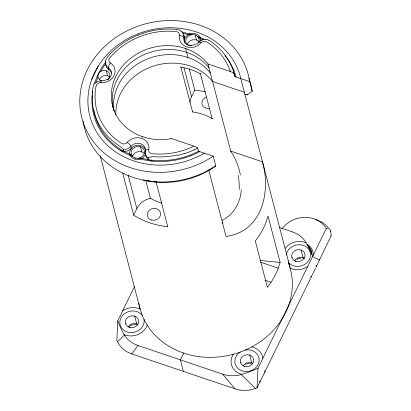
<?xml version="1.0" encoding="UTF-8"?>
<svg xmlns="http://www.w3.org/2000/svg" width="411" height="411" viewBox="0 0 411 411"><rect width="100%" height="100%" fill="white"/><g stroke="black" fill="none" stroke-linecap="round" stroke-linejoin="round"><path stroke-width="0.62" d="M311.857 253.715L312.571 256.567L319.532 259.988L319.229 259.3M316.167 266.873L331.122 235.827A26.099 7.598 -71.3 0 0 327.105 228.182L326.406 228.408M331.122 236.279L331.122 236.248A29.587 25.878 -14.6 0 0 330.727 235.775M134.603 286.375L117.782 320.791L116.822 340.416L119.329 345.035L122.92 348.965L126.799 351.708L131.243 353.748L235.945 389.16L240.281 390.131L244.884 390.45L249.395 390.085L253.741 389.073L257.045 387.856L258 368.23L326.313 228.444L325.137 226.713A25.97 22.713 -14.6 0 0 299.306 217.969L296.757 218.606A25.97 22.713 -14.6 0 0 282.316 228.434A30.306 11.749 26 0 0 281.915 228.686M241.288 189.733C240.641 202.335 233.618 214.794 222.043 220.368M280.122 262.449L278.268 268.172A77.771 68.021 -14.6 0 1 271.055 282.259L267.376 287.335L255.308 241L258.987 235.924A77.771 68.021 -14.6 0 0 266.2 221.842L268.054 216.114L280.122 262.449L259.834 260.476M312.247 274.892L315.617 267.993M91.766 79.328L98.219 66.125M167.94 226.261L167.739 226.672A77.771 68.021 -14.6 0 1 133.662 215.138L136.868 208.577A18.803 16.445 -14.6 0 1 150.405 198.272A53.214 46.541 -14.6 0 0 161.883 203.162M189.969 102.282A18.803 16.445 -14.6 0 1 191.541 96.703L194.747 90.137L189.224 68.93M167.739 226.672L156.108 182.022L156.308 181.611M183.702 353.09L180.388 359.872L183.388 371.39M257.045 387.856L264.258 373.085M311.769 275.879L264.396 372.803M100.669 71.447L104.481 65.303A72.655 63.546 -14.6 0 1 105.889 63.356M131.648 353.886L138.034 345.538L222.741 374.2L235.123 388.898M107.518 57.062L105.473 60.576L105.827 63.114M117.443 341.788L124.446 335.037L124.158 334.549A102.616 89.747 -14.6 0 1 117.782 320.791M129.285 326.545L131.772 324.988L136.041 324.485M248.845 78.203A85.961 75.182 -14.6 0 1 252.205 91.278L247.088 94.838L244.828 94.073M139.899 157.901L148.479 159.72A72.655 63.546 -14.6 0 0 198.554 151.222L213.237 156.19L215.754 165.859L210.638 169.419A79.873 69.86 -14.6 0 1 185.777 179.73A80.176 70.127 -14.6 0 1 165.679 182.392A79.734 69.736 -14.6 0 1 143.151 179.869M288.311 262.495L290.32 268.619L291.589 274.527A77.771 68.021 -14.6 0 1 251.763 346.899C243.744 351.2 235.051 354.231 226.107 355.89A77.771 68.021 -14.6 0 1 147.21 325.122C143.018 318.463 140.136 310.978 138.831 303.22M198.554 151.222L197.722 148.032L194.485 149.635M296.799 259.469L298.124 258.802L301.037 258.211M245.444 364.562L248.198 363.468L251.034 363.391M193.843 146.218L193.961 146.167A6.232 2.415 26 0 1 197.223 147.683A4.906 1.901 26 0 1 197.722 148.032M193.155 146.547L193.042 146.604A69.546 60.828 -14.6 0 1 152.07 153.693A4.069 3.56 -14.6 0 1 148.787 149.712A4.095 1.829 11 0 0 145.273 151.243L145.556 152.322M196.263 43.926L193.653 45.051L190.945 45.364L188.325 44.902M138.507 34.956L143.752 33.075M107.163 79.482L104.533 80.412L101.764 80.556M184.323 153.591L177.603 155.404M241.473 374.508L241.283 374.565A28.205 24.67 -14.6 0 1 222.767 374.144M151.705 157.038L148.176 157.331L148.479 159.72M176.838 29.479L180.008 30.26L181.292 31.498M182.582 33.312L190.308 34.992M192.24 34.575L189.718 33.877A73.682 64.44 -14.6 0 0 182.356 32.346M137.973 158.322L140.495 159.021A73.682 64.44 -14.6 0 0 199.731 151.618M193.961 146.167L171.577 138.594A53.214 46.541 -14.6 0 1 113.508 109.002A53.214 46.541 -14.6 0 1 141.62 51.483A53.214 46.541 -14.6 0 1 208.028 64.013L230.412 71.586A6.114 2.368 26 0 1 233.967 73.286L235.005 76.641L249.688 81.609L252.205 91.278M244.355 92.259L212.59 81.512A53.214 46.541 -14.6 0 0 152.363 66.448A53.214 46.541 -14.6 0 0 115.887 114.998M208.028 64.013L230.715 151.094L262.48 161.842C271.013 191.803 262.254 231.717 226.029 236.423L208.67 169.774M209.507 169.034L210.638 169.419M279.321 227.422L292.319 231.819M260.713 262.233L278.268 268.172M265.126 280.256L271.055 282.259M197.563 36.379L199.957 37.339A73.682 64.44 -14.6 0 1 203.938 39.168M132.645 156.519L130.251 155.558A73.682 64.44 -14.6 0 1 92.223 95.373M198.595 37.797L202.977 39.759M131.561 155.075L130.508 154.639M130.333 154.562L123.947 151.418A72.655 63.546 -14.6 0 1 93.713 109.634M313.274 255.128A15.043 13.157 -14.6 0 0 307.048 244.304L306.195 242.814L304.854 242.29A16.06 14.046 -14.6 0 0 285.224 248.326M124.158 334.549L125.499 335.073A16.06 14.046 -14.6 0 0 147.21 325.122M208.762 40.278C208.064 39.929 205.998 38.387 205.793 39.677M321.32 221.77L324.577 224.077L328.214 227.473M241.283 374.565L255.452 388.477M307.084 244.37A17.745 15.52 -14.6 0 1 311.774 254.404A102.616 89.747 -14.6 0 0 307.084 244.37L310.608 249.95A5.564 1.115 58.6 0 1 311.204 251.224L311.743 252.847M230.715 151.094C235.482 158.302 238.781 166.481 240.394 174.973M306.072 242.598L305.907 242.32A28.205 24.67 -14.6 0 0 292.293 231.876M233.196 70.42L233.299 70.713M230.119 70.733L230.412 71.586M233.314 70.754L234.172 73.451M222.716 223.712L222.377 222.418M123.947 151.418L123.089 148.895L119.781 146.234A72.655 63.546 -14.6 0 1 96.924 120.058L95.141 115.501A72.655 63.566 -14.4 0 1 93.235 86.233C93.405 85.745 93.903 82.786 94.494 84.096M301.088 249.991L303.087 257.676A8.189 2.384 -71.3 0 0 304.176 258.673M295.617 261.18L295.745 261.658M290.3 268.547L240.795 78.604A77.771 68.021 -14.6 0 0 141.605 32.531A77.771 68.021 -14.6 0 0 94.664 128.576A77.771 68.021 -14.6 0 0 204.349 153.18M195.174 34.92L196.515 40.062M180.547 66.685A18.803 16.445 -14.6 0 0 180.958 67.296A53.214 46.541 -14.6 0 1 200.45 73.893L212.081 118.543A18.803 16.445 -14.6 0 0 212.903 118.337M185.638 48.539L187.981 57.525M183.979 67.681L191.541 96.703M180.958 67.296L192.589 111.946A53.214 46.541 -14.6 0 1 212.081 118.543M249.729 355.083L251.732 362.764A8.189 2.384 -71.3 0 0 252.56 363.771M244.262 366.273L244.386 366.751M171.577 138.594L171.706 139.072M142.566 136.678L142.694 137.156M140.5 146.789L141.841 151.936M145.751 180.408L150.405 198.272M135.034 157.978L135.121 158.297M111.587 72.973A8.189 7.162 -14.6 0 0 108.92 69.783L108.422 67.861A8.189 7.162 -14.6 0 1 105.386 61.434M106.336 70.743L107.677 75.891M128.145 175.086L136.868 208.577M97.33 67.954L97.412 68.272M122.755 173.283L133.662 215.138M92.655 77.515L92.737 77.833M100.233 155.743L140.053 308.81M134.736 316.177L136.735 323.858A8.189 2.384 -71.3 0 0 137.824 324.854M129.265 327.367L129.393 327.844M238.154 175.343A52.351 44.994 74.4 0 1 239.197 189.425M125.776 323.524A14.94 13.07 -14.6 0 1 126.074 323.303M128.15 326.889A6.756 5.908 -14.6 0 1 138.086 324.495M258 368.23A102.616 89.747 -14.6 0 1 241.899 374.38L240.497 373.979A16.06 14.046 -14.6 0 1 233.294 354.246M122.632 310.87A16.06 14.046 -14.6 0 1 140.141 309.134M138.06 345.481A28.205 24.67 -14.6 0 1 124.394 335.063M316.157 265.47A14.94 13.07 -14.6 0 1 316.167 266.816M311.718 275.92A14.94 13.07 -14.6 0 1 310.582 276.875M288.614 261.103A14.94 13.07 -14.6 0 1 288.799 260.831M292.123 257.337A14.94 13.07 -14.6 0 1 292.421 257.116M264.797 370.563A14.94 13.07 -14.6 0 1 264.812 371.904M260.358 381.012A14.94 13.07 -14.6 0 1 259.223 381.968M240.764 362.43A14.94 13.07 -14.6 0 1 241.067 362.204M243.014 366.026A6.751 5.908 -14.6 0 1 252.796 363.237M294.44 260.81A6.751 5.908 -14.6 0 1 304.315 258.236M307.721 266.487A16.06 14.046 -14.6 0 1 290.212 268.224M251.763 346.899A16.06 14.046 -14.6 0 1 262.85 358.31M330.29 230.9A30.702 26.849 -14.6 0 1 330.655 231.347M315.489 219.587A6.756 2.523 26.2 0 1 321.073 222.14M144.05 319.45A12.279 10.743 -14.6 0 1 129.224 332.468A12.279 10.743 -14.6 0 1 122.01 316.151A12.279 10.743 -14.6 0 1 142.196 315.247M245.167 350.085A12.279 10.743 -14.6 0 1 258.863 362.451A12.279 10.743 -14.6 0 1 240.014 369.951A12.279 10.743 -14.6 0 1 240.312 352.016M99.411 79.981A6.037 5.281 -14.6 0 1 103.644 75.85A6.037 5.281 -14.6 0 1 109.521 76.924M92.418 93.538A73.682 64.44 -14.6 0 1 92.67 91.73M94.566 83.428A73.682 64.44 -14.6 0 1 105.545 62.241M224.992 55.701A73.682 64.44 -14.6 0 1 236.181 77.042M184.554 42.718A8.189 7.162 -14.6 0 1 191.886 33.348A8.189 7.162 -14.6 0 1 200.517 40.817M152.363 161.122A8.189 7.162 -14.6 0 1 145.705 153.58M145.7 153.493A8.189 7.162 -14.6 0 1 133.262 158.646A8.189 7.162 -14.6 0 1 133.087 146.758A8.189 7.162 -14.6 0 1 145.653 150.174M113.755 110.41A53.214 46.541 -14.6 0 1 143.932 54.72A53.214 46.541 -14.6 0 1 209.029 67.856M114.16 111.273A53.214 46.541 -14.6 0 1 147.575 58.891A53.214 46.541 -14.6 0 1 210.37 72.999M101.45 80.746A6.037 5.281 -14.6 0 1 98.994 72.968A6.037 5.281 -14.6 0 1 108.216 71.807A6.037 5.281 -14.6 0 1 107.137 80.032M187.2 44.532A6.756 5.908 -14.6 0 1 187.483 36.795A6.756 5.908 -14.6 0 1 196.109 35.315A6.756 5.908 -14.6 0 1 198.559 42.585M183.46 34.93A8.189 7.162 -14.6 0 1 184.436 39.733L183.938 37.812A8.189 7.162 -14.6 0 0 181.23 31.257M119.986 150.169A8.189 7.162 -14.6 0 0 131.386 148.294L130.883 146.373A4.095 1.248 40.1 0 0 127.189 142.406A12.227 10.696 -14.6 0 1 141.728 138.389A12.227 10.696 -14.6 0 1 148.756 149.707M107.81 79.621A8.189 7.162 -14.6 0 0 108.422 67.861A4.095 1.541 -57.4 0 1 110.431 62.96A4.069 3.56 -14.6 0 1 109.758 57.946A69.572 60.849 -14.6 0 1 176.134 31.539A4.069 3.56 -14.6 0 1 179.422 35.505A4.095 1.829 11 0 1 183.938 37.812A8.189 7.162 -14.6 0 0 191.721 45.816M108.92 69.783A8.189 7.162 -14.6 0 1 105.838 63.839M196.9 44.018A8.189 7.162 -14.6 0 0 198.323 42.682A8.189 7.162 -14.6 0 1 205.762 39.559M95.927 82.39A72.655 63.546 -14.6 0 1 97.982 76.955M233.284 71.622A72.655 63.546 -14.6 0 1 235.005 76.641M147.981 157.798A8.189 7.162 -14.6 0 1 145.273 151.243A8.189 7.162 -14.6 0 0 140.583 143.68A8.189 7.162 -14.6 0 0 130.883 146.373A8.189 7.162 -14.6 0 1 123.444 149.496M127.184 142.401A4.069 3.56 -14.6 0 1 121.502 143.336A69.572 60.849 -14.6 0 1 96.097 85.884M201 42.801A12.227 10.696 -14.6 0 1 186.502 46.833A12.227 10.696 -14.6 0 1 179.499 35.526M198.292 42.518A4.095 1.248 40.1 0 1 201.015 42.806A4.069 3.56 -14.6 0 1 206.707 41.876A69.572 60.849 -14.6 0 1 230.098 70.754M110.42 62.975A12.227 10.696 -14.6 0 1 114.017 75.639A12.227 10.696 -14.6 0 1 100.818 82.626M96.107 85.884A4.069 3.56 -14.6 0 1 100.793 82.698A4.095 0.765 -84.5 0 1 101.892 80.72M132.594 156.509A6.756 5.908 -14.6 0 1 137.659 151.803A6.756 5.908 -14.6 0 1 144.348 153.509M187.262 44.64A6.756 5.908 -14.6 0 1 192.327 39.934A6.756 5.908 -14.6 0 1 199.022 41.639M94.432 83.854A8.189 7.162 -14.6 0 1 101.044 80.972M143.732 33.014A72.655 63.602 -14.7 0 1 176.853 29.417M107.631 56.862A72.655 63.566 -14.4 0 1 138.687 34.853M177.506 154.947A72.655 63.017 -14 0 1 151.798 156.581M194.526 149.712A72.655 63.684 -14.6 0 1 184.349 153.678M208.839 40.191A72.655 63.561 -15.3 0 1 233.212 70.415M286.236 255.113A12.279 10.743 -14.6 0 1 302.994 245.31A12.279 10.743 -14.6 0 1 307.896 261.766A12.279 10.743 -14.6 0 1 288.419 262.434M194.747 90.137A77.771 68.021 -14.6 0 1 205.351 91.894M156.108 182.022A77.771 68.021 -14.6 0 1 147.174 180.64M192.589 111.946A18.803 16.445 -14.6 0 1 192.178 111.33M201.272 73.687A18.803 16.445 -14.6 0 1 200.45 73.893M209.641 108.283A6.756 5.908 -14.6 0 1 202.104 104.389A6.756 5.908 -14.6 0 1 206.183 97.047M215.754 165.859A85.961 75.182 -14.6 0 1 83.089 121.271M213.237 156.19A85.961 75.182 -14.6 0 1 88.036 133.431A85.961 75.182 -14.6 0 1 140.927 25.21A85.961 75.182 -14.6 0 1 249.688 81.609M246.934 94.124A79.236 69.305 -14.6 0 1 247.088 94.838M129.609 327.469A6.756 5.908 -14.6 0 0 138.62 320.441A6.756 5.908 -14.6 0 0 127.77 317.4A6.756 5.908 -14.6 0 0 129.609 327.469M295.961 261.288A6.756 5.908 -14.6 0 0 304.972 254.26A6.756 5.908 -14.6 0 0 294.122 251.213A6.756 5.908 -14.6 0 0 295.961 261.288M244.607 366.376A6.756 5.908 -14.6 0 0 253.613 359.348A6.756 5.908 -14.6 0 0 242.767 356.306A6.756 5.908 -14.6 0 0 244.607 366.376M135.378 158.081A6.756 5.908 -14.6 0 0 144.389 151.058A6.756 5.908 -14.6 0 0 133.539 148.011A6.756 5.908 -14.6 0 0 135.378 158.081M151.515 220.039A6.756 5.908 -14.6 0 0 160.526 213.011A6.756 5.908 -14.6 0 0 149.681 209.97A6.756 5.908 -14.6 0 0 151.515 220.039"/></g></svg>
